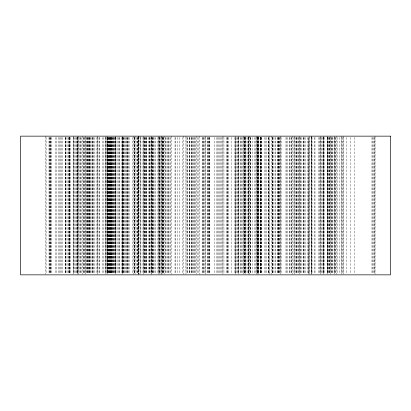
<?xml version="1.0" encoding="UTF-8"?>
<svg xmlns="http://www.w3.org/2000/svg" width="411" height="411" viewBox="0 0 411 411"><rect width="100%" height="100%" fill="white"/><g stroke="black" fill="none" stroke-linecap="round" stroke-linejoin="round"><path stroke-width="0.31" stroke-dasharray="2.06 1.54" d="M375.027 136.144L375.027 274.214M374.904 137.428L374.904 274.214M374.683 137.428L374.683 274.214M373.743 137.428L373.743 274.214M372.381 137.428L372.381 274.214M371.965 137.428L371.965 274.214M354.842 137.428L354.842 274.214M350.198 137.428L350.198 274.214M346.684 137.428L346.684 274.214M343.658 136.144L343.658 274.214M343.082 137.428L343.082 274.214M342.661 137.428L342.661 274.214M341.618 136.144L341.618 274.214M341.526 137.428L341.526 274.214M339.311 137.428L339.311 274.214M337.22 137.428L337.22 274.214M336.172 136.144L336.172 274.214M335.756 137.428L335.756 274.214M335.15 137.428L335.15 274.214M334.462 137.428L334.462 274.214M334.307 136.144L334.292 274.214M334.086 137.428L334.086 274.214M332.473 137.428L332.473 274.214M332.232 137.428L332.232 274.214M331.569 137.428L331.569 274.214M331.358 137.428L331.358 274.214M330.942 137.428L330.942 274.214M330.65 136.144L330.65 274.214M329.802 137.428L329.802 274.214M329.684 137.428L329.684 274.214M329.268 137.428L329.268 274.214M328.219 137.428L328.219 274.214M328.014 137.428L328.065 274.214M327.855 137.428L327.855 274.214M327.767 136.144L327.762 274.214M327.572 137.428L327.572 274.214M327.382 137.428L327.382 274.214M324.243 137.428L324.243 274.214M323.827 137.428L323.827 274.214M323.411 136.144L323.406 274.214M323.2 137.428L323.2 274.214M323.082 137.428L323.082 274.214M322.969 137.428L322.969 274.214M321.546 137.428L321.546 274.214M320.934 137.428L320.934 274.214M320.734 136.144L320.734 274.214M320.061 137.428L320.061 274.214M319.64 137.428L319.64 274.214M318.176 137.428L318.176 274.214M314.985 137.428L315.037 274.214M314.6 137.428L314.6 274.214M311.99 137.428L311.99 274.214M311.898 137.428L311.898 274.214M311.677 136.144L311.677 274.214M311.595 136.144L311.595 274.214M311.271 137.428L311.271 274.214M309.802 137.428L309.802 274.214M309.185 136.144L309.185 274.214M308.759 137.428L308.759 274.214M308.363 274.214L308.312 137.428L308.301 274.214M307.556 137.428L307.556 274.214M305.825 137.428L305.825 274.214M304.572 137.428L304.572 274.214M303.868 137.428L303.868 274.214M303.261 137.428L303.261 274.214M303.107 137.428L303.107 274.214M301.597 137.428L301.597 274.214M300.58 137.428L300.58 274.214M300.174 137.428L300.174 274.214M299.696 137.428L299.696 274.214M299.336 136.144L299.336 274.214M298.905 137.428L298.905 274.214M298.504 137.428L298.504 274.214M297.795 137.428L297.795 274.214M296.829 137.428L296.829 274.214M296.475 137.428L296.475 274.214M296.197 137.428L296.197 274.214M295.771 137.428L295.771 274.214M294.682 136.144L294.682 274.214M294.317 137.428L294.317 274.214M293.896 137.428L293.896 274.214M292.226 136.144L292.226 274.214M291.805 137.428L291.805 274.214M291.353 137.428L291.353 274.214M290.993 137.428L290.993 274.214M289.411 137.428L289.411 274.214M289.293 137.428L289.293 274.214M287.813 137.428L287.813 274.214M286.78 137.428L286.78 274.214M285.958 137.428L285.958 274.214M281.129 137.428L281.129 274.214M280.836 136.144L280.836 274.214M280.713 137.428L280.713 274.214M279.876 137.428L279.876 274.214M279.31 137.428L279.31 274.214M278.935 137.428L278.935 274.214M278.828 137.428L278.828 274.214M278.612 137.428L278.617 274.214M278.463 137.428L278.463 274.214M277.702 137.428L277.702 274.214M277.574 137.428L277.574 274.214M275.108 137.428L275.108 274.214M275.062 137.428L275.062 274.214M273.598 137.428L273.598 274.214M272.652 137.428L272.652 274.214M272.55 137.428L272.55 274.214M272.246 137.428L272.246 274.214M272.133 137.428L272.133 274.214M271.722 136.144L271.702 274.214M269.107 137.428L269.107 274.214L269.077 136.144M268.784 137.428L268.784 274.214M268.362 137.428L268.362 274.214M268.224 137.428L268.157 274.214M266.482 137.428L266.482 274.214M265.85 137.428L265.85 274.214M264.175 137.428L264.175 274.214M261.848 137.428L261.848 274.214M261.247 137.428L261.247 274.214M261.036 137.428L261.036 274.214M260.898 137.428L260.898 274.214M260.759 137.428L260.759 274.214M260.543 137.428L260.543 274.214M260.466 137.428L260.466 274.214M260.199 137.428L260.199 274.214M258.678 137.428L258.663 274.214M258.473 136.144L258.473 274.214M258.319 137.428L258.319 274.214M258.108 137.428L258.108 274.214M257.882 137.428L257.933 274.214M257.548 136.144L257.548 274.214M257.481 137.428L257.481 274.214M257.404 137.428L257.404 274.214M257.337 137.428L257.337 274.214M256.274 137.428L256.274 274.214M256.228 136.144L256.223 274.214M255.205 137.428L255.205 274.214M254.388 137.428L254.388 274.214M252.246 137.428L252.246 274.214M250.705 137.428L250.756 274.214M250.576 137.428L250.576 274.214M250.366 137.428L250.366 274.214M249.569 136.144L249.564 274.214M248.902 136.144L248.902 274.214M248.691 137.428L248.691 274.214M248.48 137.428L248.48 274.214M248.336 137.428L248.336 274.214M248.27 137.428L248.27 274.214M247.643 137.428L247.643 274.214M245.999 137.428L245.999 274.214M245.341 137.428L245.341 274.214M245.074 136.144L245.074 274.214M245.023 137.428L245.023 274.214M244.925 137.428L244.925 274.214M244.715 137.428L244.715 274.214M244.53 137.428L244.53 274.214M244.293 137.428L244.293 274.214M243.877 137.428L243.877 274.214M243.255 136.144L243.255 274.214M242.475 137.428L242.475 274.214M241.298 137.428L241.298 274.214M240.949 137.428L240.949 274.214M240.44 137.428L240.44 274.214M238.868 136.144L238.868 274.214M238.853 137.428L238.853 274.214M238.565 137.428L238.565 274.214M238.015 137.428L238.015 274.214M237.717 137.428L237.717 274.214M236.864 137.428L236.864 274.214M235.714 137.428L235.714 274.214L235.678 136.144M235.369 137.428L235.369 274.214M234.876 137.428L234.876 274.214M231.527 137.428L231.527 274.214M228.819 137.428L228.819 274.214M227.894 137.428L227.894 274.214M227.134 137.428L227.134 274.214M227.093 137.428L227.093 274.214M226.713 137.428L226.713 274.214M223.954 137.428L223.954 274.214M222.993 136.144L222.947 274.214M222.824 137.428L222.824 274.214M221.169 137.428L221.169 274.214M220.435 137.428L220.435 274.214M219.623 137.428L219.623 274.214M218.76 137.428L218.76 274.214M217.178 137.428L217.178 274.214M216.88 137.428L216.88 274.214M214.244 137.428L214.244 274.214M209.8 137.428L209.8 274.214M209.564 137.428L209.564 274.214M209.132 137.428L209.132 274.214M208.439 137.428L208.439 274.214M208.295 137.428L208.295 274.214M207.658 137.428L207.658 274.214M207.242 137.428L207.242 274.214M205.366 137.428L205.366 274.214M205.228 136.144L205.228 274.214M204.74 137.428L204.74 274.214M203.805 137.428L203.769 274.214M203.692 137.428L203.692 274.214M202.854 137.428L202.854 274.214M202.556 137.428L202.556 274.214M199.433 136.144L199.433 274.214M198.878 137.428L198.878 274.214M197.229 137.428L197.229 274.214M196.638 136.144L196.628 274.214M195.477 137.428L195.477 274.214M194.901 137.428L194.901 274.214M194.064 137.428L194.064 274.214M193.293 137.428L193.293 274.214M192.168 137.428L192.168 274.214M191.973 137.428L191.973 274.214M191.552 137.428L191.567 274.214M191.49 137.428L191.49 274.214M189.882 137.428L189.882 274.214M189.461 137.428L189.461 274.214M189.235 137.428L189.214 274.214M187.812 137.428L187.812 274.214M187.457 137.428L187.457 274.214M186.08 137.428L186.08 274.214M185.947 136.144L185.947 274.214M183.352 136.144L183.352 274.214M182.782 137.428L182.782 274.214M179.371 137.428L179.371 274.214M177.321 137.428L177.321 274.214M175.646 137.428L175.646 274.214M175.019 137.428L175.019 274.214M171.741 136.144L171.752 274.214M170.678 137.428L170.678 274.214M169.959 137.428L169.959 274.214M168.741 137.428L168.741 274.214M168.531 137.428L168.531 274.214M167.277 137.428L167.277 274.214M166.943 137.428L166.943 274.214M165.787 137.428L165.787 274.214M165.181 137.428L165.181 274.214M164.112 136.144L164.112 274.214M163.573 137.428L163.573 274.214M163.496 137.428L163.496 274.214M163.09 137.428L163.09 274.214M162.879 137.428L162.879 274.214M162.458 137.428L162.458 274.214M162.242 137.428L162.242 274.214M161.98 136.144L161.98 274.214M161.836 136.144L161.836 274.214M161.415 137.428L161.415 274.214M160.115 137.428L160.115 274.214M159.925 136.144L159.925 274.214M159.679 137.428L159.74 274.214M159.324 137.428L159.324 274.214M159.114 137.428L159.114 274.214M158.857 136.144L158.857 274.214M158.065 137.428L158.065 274.214M157.988 137.428L157.988 274.214M155.764 137.428L155.764 274.214M154.926 137.428L154.926 274.214M153.514 137.428L153.514 274.214M153.252 137.428L153.252 274.214M152.835 137.428L152.835 274.214M152.758 137.428L152.758 274.214M152.209 137.428L152.209 274.214M151.844 137.428L151.844 274.214M151.659 137.428L151.659 274.214M151.191 136.144L151.191 274.214L151.161 137.428M150.503 137.428L150.503 274.214M149.84 137.428L149.84 274.214M149.363 137.428L149.363 274.214M149.203 137.428L149.203 274.214M148.797 137.428L148.797 274.214M146.768 137.428L146.768 274.214M146.28 137.428L146.28 274.214M146.085 137.428L146.085 274.214M145.484 137.428L145.484 274.214M145.396 137.428L145.396 274.214M144.811 137.428L144.811 274.214M144.533 137.428L144.533 274.214M144.246 137.428L144.246 274.214M143.48 137.428L143.48 274.214M143.424 136.144L143.424 274.214M142.956 137.428L142.956 274.214M140.906 137.428L140.906 274.214M140.726 137.428L140.726 274.214M140.023 136.144L140.023 274.214M138.867 136.144L138.867 274.214L138.81 137.428M138.558 137.428L138.558 274.214M138.343 136.144L138.343 274.214L138.317 137.428M138.224 136.144L138.224 274.214M137.937 137.428L137.937 274.214M137.767 137.428L137.767 274.214M137.634 137.428L137.634 274.214M136.431 137.428L136.431 274.214M135.044 136.144L135.044 274.214M134.926 137.428L134.926 274.214M134.628 137.428L134.628 274.214M134.418 137.428L134.418 274.214M134.284 137.428L134.284 274.214M133.58 136.144L133.58 274.214M132.83 137.428L132.83 274.214M129.121 137.428L129.121 274.214M128.14 137.428L128.14 274.214M127.929 137.428L127.965 274.214M127.718 137.428L127.718 274.214M127.513 137.428L127.513 274.214M126.187 137.428L126.187 274.214M126.043 137.428L126.043 274.214M125.627 137.428L125.627 274.214M124.79 137.428L124.79 274.214M123.952 137.428L123.952 274.214M123.536 137.428L123.536 274.214M123.326 137.428L123.326 274.214M122.904 137.428L122.904 274.214M122.74 137.428L122.74 274.214M122.504 136.144L122.504 274.214M122.488 137.428L122.488 274.214M122.165 137.428L122.165 274.214M121.635 137.428L121.635 274.214M119.611 137.428L119.611 274.214M119.139 137.428L119.139 274.214M118.722 137.428L118.722 274.214M117.875 137.428L117.875 274.214M116 137.428L116 274.214M115.655 137.428L115.655 274.214M115.542 136.144L115.542 274.214M115.399 137.428L115.399 274.214M115.162 137.428L115.162 274.214M114.746 137.428L114.746 274.214M114.602 137.428L114.602 274.214M113.487 137.428L113.487 274.214M113.266 137.428L113.266 274.214M113.03 137.428L113.03 274.214M112.861 137.428L112.861 274.214M112.095 137.428L112.095 274.214M112.023 137.428L112.023 274.214M111.607 137.428L111.607 274.214M111.432 137.428L111.432 274.214M111.289 137.428L111.289 274.214M110.975 137.428L110.975 274.214M110.723 137.428L110.723 274.214M110.559 137.428L110.559 274.214M110.179 137.428L110.179 274.214M110.056 137.428L110.056 274.214M109.84 137.428L109.84 274.214M109.485 137.428L109.485 274.214M109.095 137.428L109.095 274.214M109.054 137.428L109.054 274.214M108.638 137.428L108.674 274.214M108.463 137.428L108.463 274.214M108.257 137.428L108.257 274.214M107.836 137.428L107.836 274.214M107.733 137.428L107.733 274.214M107.6 137.428L107.6 274.214M107.42 137.428L107.42 274.214M107.209 137.428L107.209 274.214M107.137 136.144L107.137 274.214M107.066 137.428L107.066 274.214M106.1 137.428L106.1 274.214M105.946 136.144L105.93 274.214M105.432 137.428L105.432 274.214M105.118 137.428L105.118 274.214M103.233 137.428L103.233 274.214M102.396 137.428L102.396 274.214M99.76 137.428L99.76 274.214M99.257 137.428L99.257 274.214M97.988 137.428L97.988 274.214M97.777 136.144L97.777 274.214M97.582 137.428L97.582 274.214M96.107 137.428L96.107 274.214M94.232 137.428L94.232 274.214M93.389 137.428L93.389 274.214M92.978 137.428L92.978 274.214M92.768 137.428L92.768 274.214M92.352 137.428L92.352 274.214M91.894 137.428L91.92 274.214M90.795 137.428L90.795 274.214M90.05 137.428L90.05 274.214M89.824 137.428L89.824 274.214M89.372 137.428L89.372 274.214M89.213 137.428L89.213 274.214M88.648 137.428L88.648 274.214M88.581 137.428L88.581 274.214M87.928 137.428L87.928 274.214M87.543 137.428L87.538 274.214M87.327 137.428L87.327 274.214M86.906 137.428L86.906 274.214M86.5 137.428L86.5 274.214M85.801 136.144L85.801 274.214M85.442 137.428L85.442 274.214M84.188 137.428L84.188 274.214M84.029 137.428L84.029 274.214M83.916 137.428L83.916 274.214M83.561 137.428L83.561 274.214M82.524 136.144L82.524 274.214M81.465 137.428L81.465 274.214M80.433 137.428L80.433 274.214M80.171 137.428L80.171 274.214M79.451 137.428L79.451 274.214M78.357 136.144L78.357 274.214M78.116 137.428L78.116 274.214M77.849 137.428L77.849 274.214M77.7 136.144L77.7 274.214M77.335 137.428L77.335 274.214M77.206 137.428L77.206 274.214M76.98 137.428L76.98 274.214M76.651 137.428L76.651 274.214M75.814 137.428L75.814 274.214M74.519 137.428L74.519 274.214M73.512 136.144L73.512 274.214M73.425 137.428L73.425 274.214M73.307 137.428L73.307 274.214M70.142 137.428L70.142 274.214M69.906 137.428L69.906 274.214M69.747 137.428L69.747 274.214M69.536 137.428L69.536 274.214M69.325 137.428L69.325 274.214M69.12 137.428L69.12 274.214M68.925 137.428L68.925 274.214M68.606 137.428L68.606 274.214M67.07 137.428L67.07 274.214M65.981 137.428L65.981 274.214M65.662 137.428L65.662 274.214M65.313 137.428L65.323 274.214M65.159 137.428L65.144 274.214M62.431 137.428L62.431 274.214M61.373 137.428L61.373 274.214M60.566 137.428L60.566 274.214M59.652 137.428L59.652 274.214M58.799 137.428L58.799 274.214M56.399 137.428L56.399 274.214M55.249 137.428L55.249 274.214M51.18 137.428L51.18 274.214M50.913 137.428L50.913 274.214M50.594 137.428L50.594 274.214M50.26 137.428L50.26 274.214M49.654 137.428L49.654 274.214M49.243 137.428L49.243 274.214M48.991 137.428L49.027 274.214M46.099 137.428L46.099 274.214M45.451 136.144L45.451 274.214"/><path stroke-width="0.62" d="M390.45 136.144L20.55 136.144L20.55 274.856L390.45 274.856L390.45 136.144"/></g></svg>
